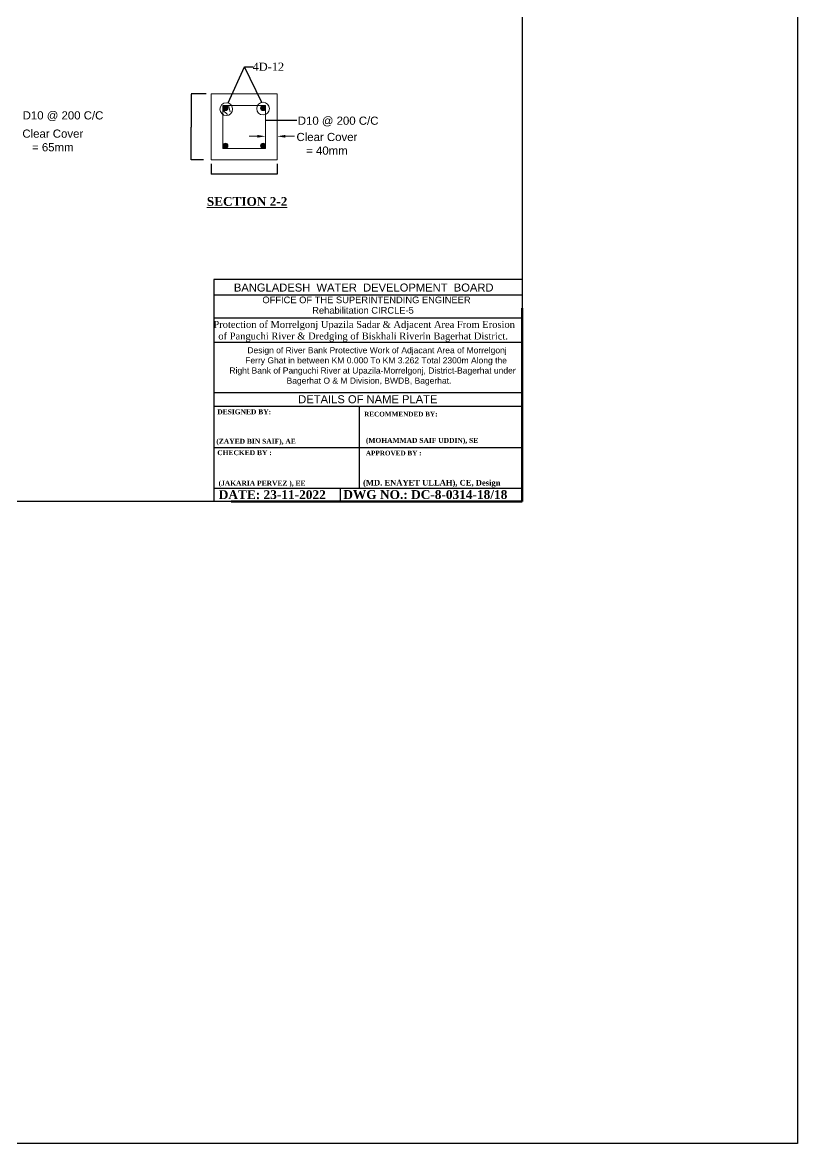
# Model space of a CAD drawing. Header units: inches. Extents: x 89000 to 1304432, y -10828 to 220529.
# Drawn here: x 887157 to 898900, y 64746 to 81725 of the extents above; entities that cross this region are included whole.
import ezdxf
from ezdxf.enums import TextEntityAlignment as Align

# ---------------------------------------------------------------- set-up
doc = ezdxf.new("R2010")
doc.units = ezdxf.units.IN
doc.header["$LTSCALE"] = 7
doc.header["$MEASUREMENT"] = 0
doc.layers.add('Blocks', color=11, linetype='Continuous', lineweight=9)
doc.layers.add('LINE', color=7, linetype='Continuous')
doc.styles.add('Kazi_T_H', font='timesbd.ttf')
doc.styles.get("Standard").update_dxf_attribs({"font": 'arial.ttf'})
doc.dimstyles.get("Standard").update_dxf_attribs({"dimtxt": 0.18, "dimasz": 0.18, "dimexe": 0.18, "dimexo": 0.0625, "dimgap": 0.09, "dimtad": 0, "dimtih": 1, "dimtoh": 1, "dimdec": 4, "dimzin": 0, "dimdsep": 46, "dimtxsty": 'Standard', "dimcen": 0.09, "dimadec": 0, "dimazin": 0, "dimtfac": 1, "dimtdec": 4, "dimtofl": 0, "dimtmove": 0, "dimatfit": 3, "dimfxl": 1, "dimtolj": 1, "dimtzin": 0, "dimarcsym": 0})

# ---------------------------------------------------------------- blocks, each defined once
blk = doc.blocks.new('*D393')
at = {"layer": 'Blocks', "color": 0, "linetype": 'ByBlock', "lineweight": -2, "ltscale": 0.5, "transparency": 16777216}
for p, q in [((890017, 79581), (890017, 79425)), ((891017, 79581), (891017, 79425)), ((891016, 79426), (890018, 79426))]:
    blk.add_line(p, q, dxfattribs=at)
at = {"layer": 'Blocks', "color": 0, "linetype": 'ByBlock', "ltscale": 0.5, "transparency": 16777216}
for points in [[(890018, 79426), (890018, 79425), (890017, 79426)], [(891016, 79426), (891016, 79425), (891017, 79426)]]:
    blk.add_solid(points, dxfattribs=at)
at = {"layer": 'Defpoints', "color": 0, "linetype": 'ByBlock', "ltscale": 0.5, "transparency": 16777216}
for p in [(890017, 79581), (891017, 79581), (890017, 79426)]:
    blk.add_point(p, dxfattribs=at)
at = {"layer": 'Blocks', "color": 0, "linetype": 'ByBlock', "lineweight": 13, "ltscale": 0.5, "transparency": 16777216, "insert": (890515, 79427), "char_height": 1.23, "attachment_point": 5}
blk.add_mtext('\\A1;{\\fTimes New Roman|b0|i0|c0|p18;200}', dxfattribs=at)
blk = doc.blocks.new('*D394')
at = {"layer": 'Blocks', "color": 0, "linetype": 'ByBlock', "lineweight": -2, "ltscale": 0.5, "transparency": 16777216}
for p, q in [((889939, 80642), (889713, 80642)), ((889714, 80641), (889714, 80141)), ((889714, 79643), (889714, 80140)), ((889899, 79642), (889713, 79642))]:
    blk.add_line(p, q, dxfattribs=at)
at = {"layer": 'Blocks', "color": 0, "linetype": 'ByBlock', "ltscale": 0.5, "transparency": 16777216}
for points in [[(889713, 80641), (889714, 80641), (889714, 80642)], [(889713, 79643), (889714, 79643), (889714, 79642)]]:
    blk.add_solid(points, dxfattribs=at)
at = {"layer": 'Defpoints', "color": 0, "linetype": 'ByBlock', "ltscale": 0.5, "transparency": 16777216}
for p in [(889939, 80642), (889714, 79642), (889899, 79642)]:
    blk.add_point(p, dxfattribs=at)
at = {"layer": 'Blocks', "color": 0, "linetype": 'ByBlock', "lineweight": 13, "ltscale": 0.5, "transparency": 16777216, "insert": (889714, 80141), "char_height": 1.23, "attachment_point": 5}
blk.add_mtext('\\A1;{\\fTimes New Roman|b0|i0|c0|p18;200}', dxfattribs=at)
blk = doc.blocks.new('*D431')
at = {"layer": 'Blocks', "color": 0, "linetype": 'ByBlock', "lineweight": -2, "ltscale": 0.5, "transparency": 16777216}
for p, q in [((890017, 79581), (890017, 79425)), ((891017, 79581), (891017, 79425)), ((891016, 79426), (890018, 79426))]:
    blk.add_line(p, q, dxfattribs=at)
at = {"layer": 'Blocks', "color": 0, "linetype": 'ByBlock', "ltscale": 0.5, "transparency": 16777216}
for points in [[(890018, 79426), (890018, 79425), (890017, 79426)], [(891016, 79426), (891016, 79425), (891017, 79426)]]:
    blk.add_solid(points, dxfattribs=at)
at = {"layer": 'Defpoints', "color": 0, "linetype": 'ByBlock', "ltscale": 0.5, "transparency": 16777216}
for p in [(890017, 79581), (891017, 79581), (890017, 79426)]:
    blk.add_point(p, dxfattribs=at)
at = {"layer": 'Blocks', "color": 0, "linetype": 'ByBlock', "lineweight": 13, "ltscale": 0.5, "transparency": 16777216, "insert": (890515, 79427), "char_height": 1.23, "attachment_point": 5}
blk.add_mtext('\\A1;{\\fTimes New Roman|b0|i0|c0|p18;200}', dxfattribs=at)
blk = doc.blocks.new('*D432')
at = {"layer": 'Blocks', "color": 0, "linetype": 'ByBlock', "lineweight": -2, "ltscale": 0.5, "transparency": 16777216}
for p, q in [((889939, 80642), (889713, 80642)), ((889714, 80641), (889714, 80141)), ((889714, 79643), (889714, 80140)), ((889899, 79642), (889713, 79642))]:
    blk.add_line(p, q, dxfattribs=at)
at = {"layer": 'Blocks', "color": 0, "linetype": 'ByBlock', "ltscale": 0.5, "transparency": 16777216}
for points in [[(889713, 80641), (889714, 80641), (889714, 80642)], [(889713, 79643), (889714, 79643), (889714, 79642)]]:
    blk.add_solid(points, dxfattribs=at)
at = {"layer": 'Defpoints', "color": 0, "linetype": 'ByBlock', "ltscale": 0.5, "transparency": 16777216}
for p in [(889939, 80642), (889714, 79642), (889899, 79642)]:
    blk.add_point(p, dxfattribs=at)
at = {"layer": 'Blocks', "color": 0, "linetype": 'ByBlock', "lineweight": 13, "ltscale": 0.5, "transparency": 16777216, "insert": (889714, 80141), "char_height": 1.23, "attachment_point": 5}
blk.add_mtext('\\A1;{\\fTimes New Roman|b0|i0|c0|p18;200}', dxfattribs=at)

msp = doc.modelspace()

# ---------------------------------------------------------------- hatches: boundary and pattern name
at = {"layer": 'Blocks', "linetype": 'ByBlock', "lineweight": 13, "ltscale": 0.5}
for points in [[(890193.2009, 80428.66471, 1), (890269.73629, 80428.66471, 1)], [(890193.2009, 80428.66471, 1), (890269.73629, 80428.66471, 1)], [(890764.00222, 80428.66471, 1), (890840.53762, 80428.66471, 1)], [(890764.00222, 80428.66471, 1), (890840.53762, 80428.66471, 1)], [(890193.2009, 79856.88335, 1), (890269.73629, 79856.88335, 1)], [(890193.2009, 79856.88335, 1), (890269.73629, 79856.88335, 1)], [(890764.00222, 79856.88335, 1), (890840.53762, 79856.88335, 1)], [(890764.00222, 79856.88335, 1), (890840.53762, 79856.88335, 1)]]:
    msp.add_hatch(color=0, dxfattribs=at).paths.add_polyline_path(points)

# ---------------------------------------------------------------- linework, layer by layer
at = {"lineweight": 50, "ltscale": 0.5}
for p in [(894728.94314, 77396.79706), (890319.2256, 74468.18731)]:
    msp.add_line(p, (894728.94314, 74468.18731), dxfattribs=at)
at = {"color": 0, "linetype": 'Continuous', "lineweight": -3, "ltscale": 0.5}
for p, q in [((890057.67396, 77253.36573), (894728.94314, 77253.36573)), ((892263.23144, 75288.97146), (894728.94314, 75288.97146))]:
    msp.add_line(p, q, dxfattribs=at)
at = {"color": 0, "lineweight": -3, "ltscale": 0.5}
msp.add_lwpolyline([(511349.81128, 94069.37911), (898900.38777, 94069.37911), (898900.38777, 64746.17907), (511349.81128, 64746.17907)], close=True, dxfattribs=at)
at = {"layer": 'Blocks', "color": 0, "linetype": 'ByBlock', "lineweight": 13, "ltscale": 0.5}
for p, q in [((890191.5974, 80395.17841), (890262.83127, 80332.534)), ((890191.5974, 80395.17841), (890262.83127, 80332.534)), ((890280.33617, 80466.93241), (890306.59752, 80373.32641)), ((890280.33617, 80466.93241), (890306.59752, 80373.32641)), ((890715.63512, 80000.2836), (890590.63512, 80000.2836)), ((890715.63512, 80000.2836), (890590.63512, 80000.2836)), ((891141.5974, 80000.2836), (891277.74352, 80000.2836)), ((891141.5974, 80000.2836), (891277.74352, 80000.2836))]:
    msp.add_line(p, q, dxfattribs=at)
for points in [[(890016.5974, 79641.93241), (891016.5974, 79641.93241), (891016.5974, 80641.93241), (890016.5974, 80641.93241)], [(890016.5974, 79641.93241), (891016.5974, 79641.93241), (891016.5974, 80641.93241), (890016.5974, 80641.93241)], [(890191.5974, 79816.93241), (890841.5974, 79816.93241), (890841.5974, 80466.93241), (890191.5974, 80466.93241)], [(890191.5974, 79816.93241), (890841.5974, 79816.93241), (890841.5974, 80466.93241), (890191.5974, 80466.93241)]]:
    msp.add_lwpolyline(points, close=True, dxfattribs=at)
for centre, radius in [((890244.65242, 80411.61338), 96.37523), ((890244.65242, 80411.61338), 96.37523), ((890802.94836, 80420.41685), 96.37523), ((890802.94836, 80420.41685), 96.37523), ((890231.4686, 80428.66471), 38.2677), ((890231.4686, 80428.66471), 38.2677), ((890802.26992, 80428.66471), 38.2677), ((890802.26992, 80428.66471), 38.2677), ((890231.4686, 79856.88335), 38.2677), ((890231.4686, 79856.88335), 38.2677), ((890802.26992, 79856.88335), 38.2677), ((890802.26992, 79856.88335), 38.2677)]:
    msp.add_circle(centre, radius, dxfattribs=at)
for points in [[(890715.63512, 80021.11693), (890715.63512, 79979.45027), (890840.63512, 80000.2836)], [(890715.63512, 80021.11693), (890715.63512, 79979.45027), (890840.63512, 80000.2836)], [(891141.5974, 80021.11693), (891141.5974, 79979.45027), (891016.5974, 80000.2836)], [(891141.5974, 80021.11693), (891141.5974, 79979.45027), (891016.5974, 80000.2836)]]:
    msp.add_solid(points, dxfattribs=at)
at = {"layer": 'LINE', "color": 0, "linetype": 'ByBlock', "lineweight": -3, "ltscale": 0.5}
for p, q in [((890057.67396, 77829.51816), (890057.67396, 74468.18731)), ((894728.94314, 77829.51816), (890057.67396, 77829.51816)), ((894728.94314, 77593.58577), (890057.67396, 77593.58577)), ((894728.94314, 76879.25869), (890057.67396, 76879.25869)), ((894728.94314, 76116.84941), (890057.67396, 76116.84941)), ((894728.94314, 75908.03186), (890057.67396, 75908.03186)), ((892263.23144, 74669.91105), (892263.23144, 75908.03186)), ((890057.67396, 75288.97146), (892263.23144, 75288.97146)), ((890057.67396, 74669.91105), (894728.94314, 74669.91105)), ((891977.00868, 74468.18731), (891977.00868, 74669.91105))]:
    msp.add_line(p, q, dxfattribs=at)
at = {"layer": 'LINE', "color": 1, "linetype": 'ByBlock', "lineweight": 30, "ltscale": 0.5}
msp.add_lwpolyline([(878054.30786, 74468.18731), (878054.30786, 86259.53654), (894728.94314, 86259.53654), (894728.94314, 74468.18731), (878054.30786, 74468.18731)], close=True, dxfattribs=at)
msp.add_lwpolyline([(878054.30786, 74468.18731), (878054.30786, 86259.53654), (894728.94314, 86259.53654), (894728.94314, 74468.18731), (878054.30786, 74468.18731)], close=True, dxfattribs=at)

# ---------------------------------------------------------------- texts
at = {"layer": 'Blocks', "color": 0, "linetype": 'ByBlock', "lineweight": 13, "ltscale": 0.5}
for s, insert, char_height, width, attachment_point in [('{\\fTimes New Roman|b0|i0|c0|p18;4D-12}', (890882.78689, 80991.64687), 123.705055, 5140.917127, 8), ('{\\fTimes New Roman|b0|i0|c0|p18;4D-12}', (890882.78689, 80991.64687), 123.705055, 5140.917127, 8), ('D10 @ 200 C/C', (887772.03466, 80230.89822), 123.705055, 5140.917127, 8), ('D10 @ 200 C/C', (887772.03466, 80230.89822), 123.705055, 5140.917127, 8), ('D10 @ 200 C/C', (891939.62411, 80150.2405), 123.705055, 5140.917127, 8), ('D10 @ 200 C/C', (891939.62411, 80150.2405), 123.705055, 5140.917127, 8), ('Clear Cover\\P= 65mm', (887617.01235, 79771.19116), 123.705055, 5140.917127, 8), ('Clear Cover\\P= 65mm', (887617.01235, 79771.19116), 123.705055, 5140.917127, 8), ('Clear Cover\\P= 40mm', (891770.00612, 79720.27012), 123.705055, 5140.917127, 8), ('Clear Cover\\P= 40mm', (891770.00612, 79720.27012), 123.705055, 5140.917127, 8), ('{\\fTimes New Roman|b1|i0|c0|p18;\\L\\C7;SECTION 2-2}', (889950.51173, 79080.65151), 132.6859528, 5569.6358429, 1), ('{\\fTimes New Roman|b1|i0|c0|p18;\\L\\C7;SECTION 2-2}', (889950.51173, 79080.65151), 132.6859528, 5569.6358429, 1)]:
    msp.add_mtext(s, dxfattribs=dict(at, insert=insert, char_height=char_height, width=width, attachment_point=attachment_point))
at = {"layer": 'LINE', "color": 0, "linetype": 'ByBlock', "lineweight": -3, "ltscale": 0.5}
for s, height, p in [('BANGLADESH  WATER  DEVELOPMENT  BOARD', 121.2370713, (892327.11039, 77649.46383)), ('OFFICE OF THE SUPERINTENDING ENGINEER', 101.1195357, (892369.73281, 77472.63428)), ('Rehabilitation CIRCLE-5', 101.1195357, (892316.49993, 77314.47886)), ('DETAILS OF NAME PLATE ', 121.3434428, (892413.14627, 75957.73345))]:
    msp.add_text(s, height=height, dxfattribs=at).set_placement(p, align=Align.CENTER)
at = {"layer": 'LINE', "color": 0, "linetype": 'ByBlock', "lineweight": -3, "ltscale": 0.5, "style": 'Kazi_T_H'}
for s, height, p in [('DESIGNED BY:', 74.2872482, (890108.81345, 75790.7571)), ('(ZAYED BIN SAIF), AE', 74.2872482, (890094.61665, 75344.97674)), ('(MOHAMMAD SAIF UDDIN), SE ', 74.2872482, (892360.14761, 75358.20429)), ('CHECKED BY :', 74.2872482, (890108.81345, 75171.6967)), ('(JAKARIA PERVEZ ), EE', 74.2872482, (890128.42647, 74710.41149)), ('(MD. ENAYET ULLAH), CE, Design ', 85.6779596, (892317.44087, 74711.69727)), ('DATE: 23-11-2022', 133.7170468, (890131.04566, 74507.14946)), ('DWG NO.: DC-8-0314-18/18', 133.7170468, (892018.37622, 74508.49902))]:
    msp.add_text(s, height=height, dxfattribs=at).set_placement(p)
at = {"layer": 'LINE', "lineweight": 50, "ltscale": 0.5, "style": 'Kazi_T_H'}
for s, p in [('RECOMMENDED BY:', (892333.96311, 75757.52841)), ('APPROVED BY :', (892360.01573, 75167.68024))]:
    msp.add_text(s, height=71.0098827, dxfattribs=at).set_placement(p)
at = {"layer": 'LINE', "color": 0, "linetype": 'ByBlock', "lineweight": 40, "ltscale": 0.5, "insert": (892318.75545, 77204.10097), "char_height": 78.94758498, "width": 4644.407862, "attachment_point": 2}
msp.add_mtext('{\\fTimes New Roman|b1|i0|c0|p18; \\fTimes New Roman|b0|i0|c0|p18;\\H1.333X;Protection of Morrelgonj Upazila Sadar & Adjacent Area From Erosion of Panguchi River & Dredging of Biskhali Riverin Bagerhat District.}', dxfattribs=at)
at = {"layer": 'LINE', "color": 0, "linetype": 'ByBlock', "lineweight": -3, "ltscale": 0.5, "insert": (892192.5781, 76806.96987), "char_height": 108.4381426, "width": 5315.1114829, "attachment_point": 2}
msp.add_mtext('                {\\H0.85x;Design of River Bank Protective Work of Adjacant Area of Morrelgonj \\P                  Ferry Ghat in between KM 0.000 To KM 3.262 Total 2300m Along the\\P               Right Bank of Panguchi River at Upazila-Morrelgonj, District-Bagerhat under \\P            Bagerhat O & M Division, BWDB, Bagerhat.}', dxfattribs=at)

# ---------------------------------------------------------------- dimensions: what is measured, and where the dimension line sits
at = {"layer": 'Blocks', "color": 0, "linetype": 'ByBlock', "lineweight": 13, "ltscale": 0.5}
for picture in ['*D394', '*D432']:
    dim = msp.add_linear_dim(base=(889713.54129, 79641.93241), p1=(889939.33221, 80641.93241), p2=(889898.71523, 79641.93241), angle=90, text='{\\fTimes New Roman|b0|i0|c0|p18;200}', dimstyle='Standard', override={"dimtxt": 1.23, "dimasz": 1, "dimgap": 0.25, "dimtad": 1, "dimazin": 1, "dimfxl": 700, "dimfxlon": 1}, dxfattribs=at)
    dim.commit()
    dim.dimension.update_dxf_attribs({"geometry": picture, "text_midpoint": (889713.54129, 80140.62326), "dimtype": 160})
for picture in ['*D393', '*D431']:
    dim = msp.add_linear_dim(base=(890016.5974, 79425.64581), p1=(891016.5974, 79580.70299), p2=(890016.5974, 79580.70299), text='{\\fTimes New Roman|b0|i0|c0|p18;200}', dimstyle='Standard', override={"dimtxt": 1.23, "dimasz": 1, "dimgap": 0.25, "dimtad": 1, "dimazin": 1, "dimfxl": 700, "dimfxlon": 1}, dxfattribs=at)
    dim.commit()
    dim.dimension.update_dxf_attribs({"geometry": picture, "text_midpoint": (890514.51031, 79425.64581), "dimtype": 160})

# ---------------------------------------------------------------- leaders
for points in [[(890274.73428, 80508.4746), (890521.75552, 81050.56884), (890651.33656, 81050.56884)], [(890274.73428, 80508.4746), (890521.75552, 81050.56884), (890651.33656, 81050.56884)], [(890783.13566, 80513.65538), (890521.75552, 81050.56884), (890651.33656, 81050.56884)], [(890783.13566, 80513.65538), (890521.75552, 81050.56884), (890651.33656, 81050.56884)], [(890840.69053, 80242.71714), (891315.92816, 80242.71714)], [(890840.69053, 80242.71714), (891315.92816, 80242.71714)]]:
    msp.add_leader(points, dimstyle='Standard', override={"dimtxt": 1.23, "dimasz": 1, "dimgap": 0.25, "dimtad": 1, "dimazin": 1, "dimfxl": 700, "dimfxlon": 1}, dxfattribs=at)

doc.saveas('drawing.dxf')
